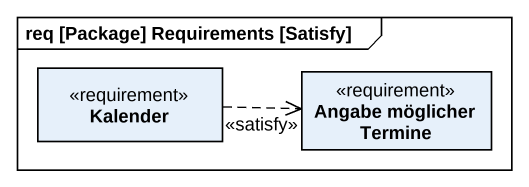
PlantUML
@startuml
mainframe req [Package] Requirements [Satisfy]
hide circle
hide empty members
class Kalender <<requirement>>
class "Angabe möglicher Termine" as Angabe_möglicher_Termine <<requirement>>
Kalender .right.> Angabe_möglicher_Termine : <<satisfy>>
@enduml
